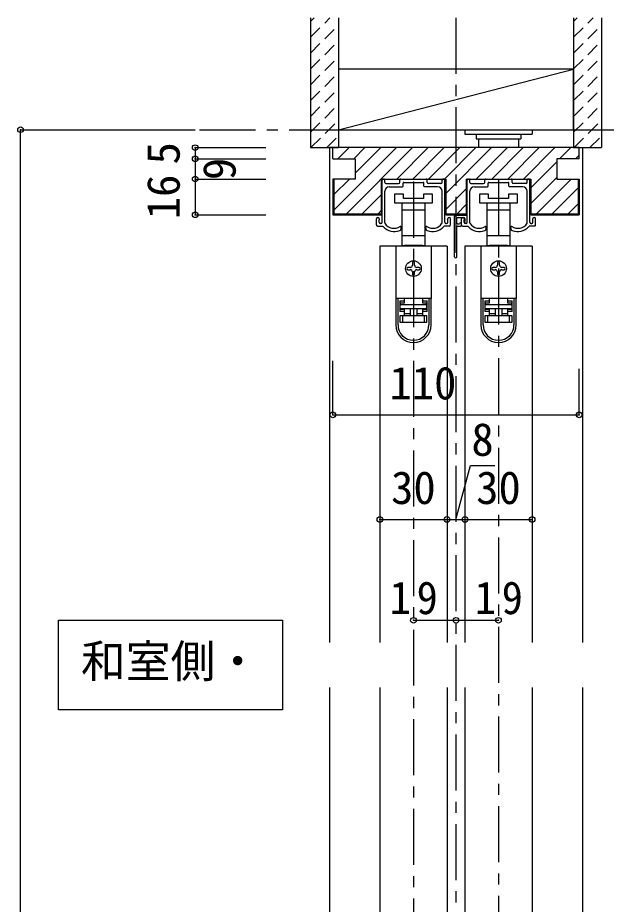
# Model space of a CAD drawing. Units: millimetres at full size, sheet at 1:5; some dimension numbers follow another scale. Extents: x -973 to 977, y -701 to 696.
# Drawn here: x -507.6 to -241.6, y -430.9 to -35.1 of the extents above; entities that cross this region are included whole.
import ezdxf
from ezdxf.enums import TextEntityAlignment as Align

# ---------------------------------------------------------------- set-up
doc = ezdxf.new("R2010")
doc.units = ezdxf.units.MM
doc.header["$LTSCALE"] = 5
doc.header["$PDMODE"] = 32
doc.header["$PDSIZE"] = 2.5
doc.linetypes.add('CHAIN1', pattern=[8, 5, -1, 1, -1])
doc.linetypes.add('DASHED1', pattern=[1.8, 1.2, -0.6])
for name, color, linetype in [('0-1_通り芯', 4, 'CHAIN1'), ('0-2_柱', 7, 'Continuous'), ('0-3_仕上', 2, 'Continuous'), ('0-4_枠', 3, 'Continuous'), ('0-6_扉', 6, 'Continuous'), ('0-7_金物', 7, 'Continuous'), ('0-A_文字', 7, 'Continuous'), ('0-B_寸法', 7, 'Continuous'), ('0-C_ﾊｯﾁ', 4, 'Continuous')]:
    doc.layers.add(name, color=color, linetype=linetype)
doc.styles.add('ＭＳ ゴシック', font='')
doc.styles.get('ＭＳ ゴシック').set_extended_font_data('MS Gothic')

msp = doc.modelspace()

# ---------------------------------------------------------------- linework, layer by layer
at = {"layer": '0-1_通り芯'}
for p, q in [((-311.847, -35.141), (-311.847, -553.141)), ((-506.347, -85.141), (25.153, -85.141)), ((-330.847, -108.341), (-330.847, -543.141)), ((-292.847, -107.141), (-292.847, -543.141))]:
    msp.add_line(p, q, dxfattribs=at)
at = {"layer": '0-2_柱'}
for p, q in [((-364.347, -58.141), (-364.347, -85.141)), ((-259.347, -58.141), (-364.347, -58.141)), ((-364.347, -85.141), (-259.347, -58.141)), ((-259.347, -85.141), (-259.347, -58.141)), ((-364.347, -85.141), (-259.347, -85.141))]:
    msp.add_line(p, q, dxfattribs=at)
at = {"layer": '0-3_仕上'}
for p, q in [((-376.847, -35.141), (-376.847, -93.141)), ((-364.347, -35.141), (-364.347, -93.141)), ((-259.347, -35.141), (-259.347, -93.141)), ((-246.847, -35.141), (-246.847, -93.141)), ((-376.847, -93.141), (-364.347, -93.141)), ((-259.347, -93.141), (-246.847, -93.141))]:
    msp.add_line(p, q, dxfattribs=at)
at = {"layer": '0-4_枠'}
for p, q in [((-366.847, -98.141), (-366.847, -93.141)), ((-256.847, -93.141), (-366.847, -93.141)), ((-256.847, -98.141), (-256.847, -93.141)), ((-366.847, -98.141), (-356.847, -98.141)), ((-356.847, -98.141), (-356.847, -107.141)), ((-266.847, -98.141), (-266.847, -107.141)), ((-256.847, -98.141), (-266.847, -98.141)), ((-366.847, -107.141), (-366.847, -123.141)), ((-356.847, -107.141), (-366.847, -107.141)), ((-366.347, -107.141), (-366.347, -122.641)), ((-345.247, -107.141), (-316.447, -107.141)), ((-345.247, -107.141), (-345.247, -123.141)), ((-316.447, -107.141), (-316.447, -123.141)), ((-307.247, -107.141), (-278.447, -107.141)), ((-307.247, -107.141), (-307.247, -123.141)), ((-278.447, -107.141), (-278.447, -123.141)), ((-266.847, -107.141), (-256.847, -107.141)), ((-257.347, -107.141), (-257.347, -122.641)), ((-256.847, -107.141), (-256.847, -123.141)), ((-366.347, -122.641), (-345.247, -122.641)), ((-316.447, -122.641), (-307.247, -122.641)), ((-278.447, -122.641), (-257.347, -122.641)), ((-366.847, -123.141), (-345.247, -123.141)), ((-316.447, -123.141), (-307.247, -123.141)), ((-278.447, -123.141), (-256.847, -123.141))]:
    msp.add_line(p, q, dxfattribs=at)
at = {"layer": '0-4_枠', "color": 4}
for p, q in [((-256.847, -93.141), (-255.347, -93.141)), ((-255.347, -93.141), (-255.347, -314.141)), ((-368.347, -334.141), (-368.347, -531.141)), ((-255.347, -334.141), (-255.347, -531.141))]:
    msp.add_line(p, q, dxfattribs=at)
msp.add_lwpolyline([(-366.847, -93.141), (-368.347, -93.141), (-368.347, -314.141)], dxfattribs=at)
at = {"layer": '0-6_扉'}
for p, q in [((-315.847, -137.141), (-345.847, -137.141)), ((-345.847, -137.141), (-345.847, -314.141)), ((-315.847, -137.141), (-315.847, -314.141)), ((-277.847, -137.141), (-307.847, -137.141)), ((-307.847, -137.141), (-307.847, -314.141)), ((-277.847, -137.141), (-277.847, -314.141)), ((-345.847, -334.141), (-345.847, -523.142)), ((-315.847, -334.141), (-315.847, -523.142)), ((-307.847, -334.141), (-307.847, -523.142)), ((-277.847, -334.141), (-277.847, -523.142))]:
    msp.add_line(p, q, dxfattribs=at)
at = {"layer": '0-7_金物'}
for p, q in [((-307.847, -85.141), (-307.847, -87.142)), ((-307.847, -85.141), (-277.847, -85.141)), ((-277.847, -85.141), (-277.847, -87.142)), ((-307.847, -87.142), (-277.847, -87.142)), ((-302.847, -87.142), (-302.847, -89.141)), ((-302.847, -89.141), (-282.847, -89.141)), ((-301.847, -89.141), (-301.847, -93.141)), ((-283.847, -93.141), (-283.847, -89.141)), ((-282.847, -87.142), (-282.847, -89.141)), ((-344.847, -126.442), (-344.847, -107.641)), ((-344.347, -107.141), (-344.147, -107.141)), ((-343.647, -108.641), (-343.647, -107.641)), ((-343.147, -109.141), (-337.497, -109.141)), ((-341.647, -110.641), (-335.797, -110.641)), ((-336.997, -108.641), (-336.997, -107.641)), ((-336.497, -107.141), (-325.197, -107.141)), ((-335.497, -110.341), (-335.497, -108.941)), ((-335.197, -108.641), (-331.147, -108.641)), ((-330.547, -108.641), (-326.497, -108.641)), ((-326.197, -110.341), (-326.197, -108.941)), ((-320.047, -110.641), (-325.897, -110.641)), ((-324.697, -108.641), (-324.697, -107.641)), ((-318.547, -109.141), (-324.197, -109.141)), ((-318.047, -108.641), (-318.047, -107.641)), ((-317.347, -107.141), (-317.547, -107.141)), ((-316.847, -126.442), (-316.847, -107.641)), ((-306.847, -126.442), (-306.847, -107.641)), ((-306.347, -107.141), (-306.147, -107.141)), ((-305.647, -108.641), (-305.647, -107.641)), ((-305.147, -109.141), (-299.497, -109.141)), ((-303.647, -110.641), (-297.797, -110.641)), ((-298.997, -108.641), (-298.997, -107.641)), ((-298.497, -107.141), (-287.197, -107.141)), ((-297.497, -110.341), (-297.497, -108.941)), ((-297.197, -108.641), (-293.147, -108.641)), ((-292.547, -108.641), (-288.497, -108.641)), ((-288.197, -110.341), (-288.197, -108.941)), ((-282.047, -110.641), (-287.897, -110.641)), ((-286.697, -108.641), (-286.697, -107.641)), ((-280.547, -109.141), (-286.197, -109.141)), ((-280.047, -108.641), (-280.047, -107.641)), ((-279.347, -107.141), (-279.547, -107.141)), ((-278.847, -126.442), (-278.847, -107.641)), ((-343.647, -126.765), (-343.647, -112.641)), ((-339.347, -113.841), (-339.347, -117.841)), ((-335.347, -113.841), (-339.347, -113.841)), ((-335.347, -115.841), (-335.347, -113.841)), ((-326.347, -113.841), (-326.347, -115.841)), ((-322.347, -113.841), (-326.347, -113.841)), ((-322.347, -117.841), (-322.347, -113.841)), ((-318.047, -126.765), (-318.047, -112.641)), ((-305.647, -126.765), (-305.647, -112.641)), ((-301.347, -113.841), (-301.347, -117.841)), ((-297.347, -113.841), (-301.347, -113.841)), ((-297.347, -115.841), (-297.347, -113.841)), ((-288.347, -113.841), (-288.347, -115.841)), ((-284.347, -113.841), (-288.347, -113.841)), ((-284.347, -117.841), (-284.347, -113.841)), ((-280.047, -126.765), (-280.047, -112.641)), ((-339.347, -117.841), (-330.847, -117.841)), ((-336.097, -117.841), (-336.097, -120.841)), ((-326.347, -115.841), (-335.347, -115.841)), ((-330.847, -117.841), (-322.347, -117.841)), ((-325.597, -120.841), (-325.597, -117.841)), ((-301.347, -117.841), (-292.847, -117.841)), ((-298.097, -117.841), (-298.097, -120.841)), ((-288.347, -115.841), (-297.347, -115.841)), ((-292.847, -117.841), (-284.347, -117.841)), ((-287.597, -120.841), (-287.597, -117.841)), ((-336.097, -120.841), (-336.097, -132.441)), ((-336.097, -120.841), (-330.847, -120.841)), ((-330.847, -120.841), (-325.597, -120.841)), ((-325.597, -132.441), (-325.597, -120.841)), ((-298.097, -120.841), (-298.097, -132.441)), ((-298.097, -120.841), (-292.847, -120.841)), ((-292.847, -120.841), (-287.597, -120.841)), ((-287.597, -132.441), (-287.597, -120.841)), ((-347.347, -127.642), (-347.347, -124.942)), ((-346.147, -126.442), (-346.147, -125.342)), ((-315.547, -126.442), (-315.547, -125.342)), ((-314.347, -127.642), (-314.347, -124.942)), ((-312.447, -141.842), (-312.447, -123.842)), ((-311.947, -123.342), (-307.347, -123.342)), ((-311.447, -126.842), (-311.447, -124.842)), ((-310.947, -124.342), (-308.347, -124.342)), ((-309.347, -127.842), (-309.347, -124.942)), ((-308.147, -126.442), (-308.147, -125.342)), ((-307.847, -124.842), (-307.847, -125.942)), ((-277.547, -126.442), (-277.547, -125.342)), ((-276.347, -127.642), (-276.347, -124.942)), ((-346.847, -128.142), (-344.548, -128.142)), ((-345.347, -126.942), (-345.647, -126.942)), ((-336.347, -129.225), (-336.347, -128.642)), ((-325.347, -129.225), (-325.347, -128.642)), ((-314.847, -128.142), (-317.146, -128.142)), ((-316.347, -126.942), (-316.047, -126.942)), ((-311.447, -141.842), (-311.447, -128.442)), ((-311.147, -127.142), (-310.347, -127.142)), ((-311.147, -128.142), (-309.647, -128.142)), ((-308.847, -128.142), (-306.548, -128.142)), ((-307.347, -126.942), (-307.647, -126.942)), ((-298.347, -129.225), (-298.347, -128.642)), ((-287.347, -129.225), (-287.347, -128.642)), ((-276.847, -128.142), (-279.146, -128.142)), ((-278.347, -126.942), (-278.047, -126.942)), ((-336.097, -132.441), (-336.097, -136.841)), ((-330.847, -132.441), (-336.097, -132.441)), ((-325.597, -132.441), (-330.847, -132.441)), ((-325.597, -136.841), (-325.597, -132.441)), ((-298.097, -132.441), (-298.097, -136.841)), ((-292.847, -132.441), (-298.097, -132.441)), ((-287.597, -132.441), (-292.847, -132.441)), ((-287.597, -136.841), (-287.597, -132.441)), ((-338.747, -137.141), (-338.747, -160.441)), ((-322.947, -137.141), (-338.747, -137.141)), ((-336.097, -136.841), (-334.847, -136.841)), ((-326.847, -137.141), (-326.847, -136.841)), ((-326.847, -136.841), (-325.597, -136.841)), ((-322.947, -137.141), (-322.947, -160.441)), ((-300.747, -137.141), (-300.747, -160.441)), ((-284.947, -137.141), (-300.747, -137.141)), ((-298.097, -136.841), (-296.847, -136.841)), ((-288.847, -137.141), (-288.847, -136.841)), ((-288.847, -136.841), (-287.597, -136.841)), ((-284.947, -137.141), (-284.947, -160.441)), ((-331.347, -144.641), (-331.347, -145.641)), ((-330.347, -145.641), (-330.347, -144.641)), ((-293.347, -144.641), (-293.347, -145.641)), ((-292.347, -145.641), (-292.347, -144.641)), ((-332.347, -146.641), (-333.347, -146.641)), ((-333.347, -147.641), (-332.347, -147.641)), ((-331.347, -148.641), (-331.347, -149.641)), ((-330.347, -149.641), (-330.347, -148.641)), ((-328.347, -146.641), (-329.347, -146.641)), ((-329.347, -147.641), (-328.347, -147.641)), ((-294.347, -146.641), (-295.347, -146.641)), ((-295.347, -147.641), (-294.347, -147.641)), ((-293.347, -148.641), (-293.347, -149.641)), ((-292.347, -149.641), (-292.347, -148.641)), ((-290.347, -146.641), (-291.347, -146.641)), ((-291.347, -147.641), (-290.347, -147.641)), ((-338.747, -160.441), (-338.747, -160.541)), ((-322.947, -160.441), (-338.747, -160.441)), ((-338.747, -160.541), (-338.747, -172.241)), ((-337.747, -160.541), (-338.747, -160.541)), ((-337.747, -172.241), (-337.747, -160.541)), ((-335.047, -160.541), (-337.747, -160.541)), ((-336.947, -161.541), (-335.047, -161.541)), ((-336.947, -161.541), (-336.947, -166.241)), ((-335.747, -160.541), (-335.747, -160.441)), ((-335.047, -160.541), (-335.047, -161.541)), ((-335.047, -161.541), (-335.047, -162.541)), ((-334.847, -162.641), (-334.847, -160.441)), ((-326.847, -160.441), (-326.847, -162.641)), ((-326.647, -161.541), (-326.647, -160.541)), ((-323.947, -160.541), (-326.647, -160.541)), ((-326.647, -161.541), (-324.747, -161.541)), ((-325.947, -160.441), (-325.947, -160.541)), ((-324.747, -166.241), (-324.747, -161.541)), ((-322.947, -160.441), (-322.947, -160.541)), ((-322.947, -172.241), (-322.947, -160.541)), ((-300.747, -160.441), (-300.747, -160.541)), ((-284.947, -160.441), (-300.747, -160.441)), ((-300.747, -160.541), (-300.747, -172.241)), ((-299.747, -160.541), (-300.747, -160.541)), ((-299.747, -172.241), (-299.747, -160.541)), ((-297.047, -160.541), (-299.747, -160.541)), ((-298.947, -161.541), (-297.047, -161.541)), ((-298.947, -161.541), (-298.947, -166.241)), ((-297.747, -160.541), (-297.747, -160.441)), ((-297.047, -160.541), (-297.047, -161.541)), ((-297.047, -161.541), (-297.047, -162.541)), ((-296.847, -162.641), (-296.847, -160.441)), ((-288.847, -160.441), (-288.847, -162.641)), ((-288.647, -161.541), (-288.647, -160.541)), ((-285.947, -160.541), (-288.647, -160.541)), ((-288.647, -161.541), (-286.747, -161.541)), ((-287.947, -160.441), (-287.947, -160.541)), ((-286.747, -166.241), (-286.747, -161.541)), ((-284.947, -160.441), (-284.947, -160.541)), ((-284.947, -172.241), (-284.947, -160.541)), ((-335.047, -162.541), (-336.947, -162.541)), ((-334.847, -162.641), (-336.747, -162.641)), ((-336.747, -162.641), (-336.747, -163.141)), ((-334.847, -167.141), (-334.847, -165.141)), ((-332.347, -165.141), (-332.347, -168.141)), ((-329.347, -165.141), (-329.347, -168.141)), ((-324.947, -162.641), (-326.847, -162.641)), ((-326.847, -165.141), (-326.847, -167.141)), ((-326.647, -165.241), (-324.747, -165.241)), ((-326.647, -166.241), (-326.647, -165.241)), ((-324.947, -163.141), (-324.947, -162.641)), ((-297.047, -162.541), (-298.947, -162.541)), ((-296.847, -162.641), (-298.747, -162.641)), ((-298.747, -162.641), (-298.747, -163.141)), ((-296.847, -167.141), (-296.847, -165.141)), ((-294.347, -165.141), (-294.347, -168.141)), ((-291.347, -165.141), (-291.347, -168.141)), ((-286.947, -162.641), (-288.847, -162.641)), ((-288.847, -165.141), (-288.847, -167.141)), ((-288.647, -165.241), (-286.747, -165.241)), ((-288.647, -166.241), (-288.647, -165.241)), ((-286.947, -163.141), (-286.947, -162.641)), ((-335.047, -166.241), (-336.947, -166.241)), ((-336.747, -171.141), (-336.747, -168.141)), ((-336.747, -168.141), (-335.747, -168.141)), ((-335.747, -168.141), (-335.747, -171.141)), ((-335.747, -168.141), (-325.947, -168.141)), ((-335.047, -166.241), (-335.047, -168.141)), ((-334.847, -167.141), (-332.347, -167.141)), ((-334.847, -168.141), (-334.847, -167.141)), ((-326.647, -168.141), (-326.647, -166.241)), ((-324.747, -166.241), (-326.647, -166.241)), ((-325.947, -171.141), (-325.947, -168.141)), ((-325.947, -168.141), (-324.947, -168.141)), ((-324.947, -168.141), (-324.947, -171.141)), ((-297.047, -166.241), (-298.947, -166.241)), ((-298.747, -171.141), (-298.747, -168.141)), ((-298.747, -168.141), (-297.747, -168.141)), ((-297.747, -168.141), (-297.747, -171.141)), ((-297.747, -168.141), (-287.947, -168.141)), ((-297.047, -166.241), (-297.047, -168.141)), ((-296.847, -167.141), (-294.347, -167.141)), ((-296.847, -168.141), (-296.847, -167.141)), ((-288.647, -168.141), (-288.647, -166.241)), ((-286.747, -166.241), (-288.647, -166.241)), ((-287.947, -171.141), (-287.947, -168.141)), ((-287.947, -168.141), (-286.947, -168.141)), ((-286.947, -168.141), (-286.947, -171.141)), ((-335.747, -171.141), (-336.747, -171.141)), ((-325.947, -171.141), (-335.747, -171.141)), ((-324.947, -171.141), (-325.947, -171.141)), ((-297.747, -171.141), (-298.747, -171.141)), ((-287.947, -171.141), (-297.747, -171.141)), ((-286.947, -171.141), (-287.947, -171.141))]:
    msp.add_line(p, q, dxfattribs=at)
for points in [[(-330.547, -108.641), (-330.847, -108.341), (-331.147, -108.641)], [(-292.547, -108.641), (-292.847, -108.341), (-293.147, -108.641)], [(-326.847, -136.841), (-334.847, -136.841), (-334.847, -137.141)], [(-288.847, -136.841), (-296.847, -136.841), (-296.847, -137.141)], [(-324.747, -162.541), (-326.647, -162.541), (-326.647, -161.541)], [(-322.947, -160.541), (-323.947, -160.541), (-323.947, -172.241)], [(-286.747, -162.541), (-288.647, -162.541), (-288.647, -161.541)], [(-284.947, -160.541), (-285.947, -160.541), (-285.947, -172.241)], [(-336.947, -165.241), (-335.047, -165.241), (-335.047, -166.241)], [(-298.947, -165.241), (-297.047, -165.241), (-297.047, -166.241)], [(-329.347, -167.141), (-326.847, -167.141), (-326.847, -168.141)], [(-291.347, -167.141), (-288.847, -167.141), (-288.847, -168.141)]]:
    msp.add_lwpolyline(points, dxfattribs=at)
for points in [[(-324.947, -165.141), (-336.747, -165.141), (-336.747, -163.141), (-324.947, -163.141)], [(-286.947, -165.141), (-298.747, -165.141), (-298.747, -163.141), (-286.947, -163.141)]]:
    msp.add_lwpolyline(points, close=True, dxfattribs=at)
for centre in [(-330.847, -147.141), (-292.847, -147.141)]:
    msp.add_circle(centre, 3.5, dxfattribs=at)
for centre, radius, start, end in [((-344.347, -107.641), 0.5, 90, 180), ((-344.147, -107.641), 0.5, 0, 90), ((-343.147, -108.641), 0.5, 180, 270), ((-341.647, -112.641), 2, 90, 180), ((-337.497, -108.641), 0.5, 270, 0), ((-336.497, -107.641), 0.5, 90, 180), ((-335.797, -110.341), 0.3, 270, 0), ((-335.197, -108.941), 0.3, 90, 180), ((-326.497, -108.941), 0.3, 0, 90), ((-325.897, -110.341), 0.3, 180, 270), ((-325.197, -107.641), 0.5, 0, 90), ((-324.197, -108.641), 0.5, 180, 270), ((-320.047, -112.641), 2, 0, 90), ((-318.547, -108.641), 0.5, 270, 0), ((-317.547, -107.641), 0.5, 90, 180), ((-317.347, -107.641), 0.5, 0, 90), ((-306.347, -107.641), 0.5, 90, 180), ((-306.147, -107.641), 0.5, 0, 90), ((-305.147, -108.641), 0.5, 180, 270), ((-303.647, -112.641), 2, 90, 180), ((-299.497, -108.641), 0.5, 270, 0), ((-298.497, -107.641), 0.5, 90, 180), ((-297.797, -110.341), 0.3, 270, 0), ((-297.197, -108.941), 0.3, 90, 180), ((-288.497, -108.941), 0.3, 0, 90), ((-287.897, -110.341), 0.3, 180, 270), ((-287.197, -107.641), 0.5, 0, 90), ((-286.197, -108.641), 0.5, 180, 270), ((-282.047, -112.641), 2, 0, 90), ((-280.547, -108.641), 0.5, 270, 0), ((-279.547, -107.641), 0.5, 90, 180), ((-279.347, -107.641), 0.5, 0, 90), ((-346.747, -124.942), 0.6, 0, 180), ((-346.147, -125.142), 0.2, 270, 90), ((-345.647, -126.442), 0.5, 180, 270), ((-345.347, -126.442), 0.5, 270, 0), ((-316.347, -126.442), 0.5, 180, 270), ((-316.047, -126.442), 0.5, 270, 0), ((-315.547, -125.142), 0.2, 90, 270), ((-314.947, -124.942), 0.6, 0, 180), ((-311.947, -123.842), 0.5, 90, 180), ((-310.947, -124.842), 0.5, 90, 180), ((-309.847, -127.142), 0.5, 0, 180), ((-308.747, -124.942), 0.6, 0, 180), ((-308.347, -124.842), 0.5, 0, 90), ((-308.147, -125.142), 0.2, 270, 90), ((-307.647, -126.442), 0.5, 180, 270), ((-307.847, -126.142), 0.2, 90, 270), ((-307.347, -126.342), 0.5, 180, 0), ((-307.347, -123.842), 0.5, 0, 90), ((-307.347, -126.442), 0.5, 270, 0), ((-278.347, -126.442), 0.5, 180, 270), ((-278.047, -126.442), 0.5, 270, 0), ((-277.547, -125.142), 0.2, 90, 270), ((-276.947, -124.942), 0.6, 0, 180), ((-346.847, -127.642), 0.5, 180, 270.00019), ((-342.847, -127.089), 2, 211.73927, 220.92587), ((-339.447, -124.142), 6.5, 220.92587, 292.44644), ((-343.347, -126.765), 0.3, 180, 213.92311), ((-339.447, -124.142), 5, 213.92311, 301.89079), ((-337.347, -129.225), 1, 292.44644, 0), ((-336.647, -128.642), 0.3, 0, 121.89079), ((-325.047, -128.642), 0.3, 58.10921, 180), ((-324.347, -129.225), 1, 180, 247.55356), ((-322.247, -124.142), 5, 238.10921, 326.07689), ((-322.247, -124.142), 6.5, 247.55356, 319.07413), ((-318.347, -126.765), 0.3, 326.07689, 0), ((-318.847, -127.089), 2, 319.07413, 328.26073), ((-314.847, -127.642), 0.5, 269.99981, 0), ((-311.147, -126.842), 0.3, 180, 270), ((-311.147, -128.442), 0.3, 90, 180), ((-309.647, -127.842), 0.3, 270, 0), ((-308.847, -127.642), 0.5, 180, 270.00019), ((-304.847, -127.089), 2, 211.73927, 220.92587), ((-301.447, -124.142), 6.5, 220.92587, 292.44644), ((-305.347, -126.765), 0.3, 180, 213.92311), ((-301.447, -124.142), 5, 213.92311, 301.89079), ((-299.347, -129.225), 1, 292.44644, 0), ((-298.647, -128.642), 0.3, 0, 121.89079), ((-287.047, -128.642), 0.3, 58.10921, 180), ((-286.347, -129.225), 1, 180, 247.55356), ((-284.247, -124.142), 5, 238.10921, 326.07689), ((-284.247, -124.142), 6.5, 247.55356, 319.07413), ((-280.347, -126.765), 0.3, 326.07689, 0), ((-280.847, -127.089), 2, 319.07413, 328.26073), ((-276.847, -127.642), 0.5, 269.99981, 0), ((-311.947, -141.842), 0.5, 180, 0), ((-332.347, -145.641), 1, 270, 0), ((-330.847, -144.641), 0.5, 90, 180), ((-330.847, -144.641), 0.5, 0, 90), ((-329.347, -145.641), 1, 180, 270), ((-294.347, -145.641), 1, 270, 0), ((-292.847, -144.641), 0.5, 90, 180), ((-292.847, -144.641), 0.5, 0, 90), ((-291.347, -145.641), 1, 180, 270), ((-333.347, -147.141), 0.5, 90, 180), ((-333.347, -147.141), 0.5, 180, 270), ((-332.347, -148.641), 1, 0, 90), ((-330.847, -149.641), 0.5, 180, 270), ((-330.847, -149.641), 0.5, 270, 0), ((-329.347, -148.641), 1, 90, 180), ((-328.347, -147.141), 0.5, 0, 90), ((-328.347, -147.141), 0.5, 270, 0), ((-295.347, -147.141), 0.5, 90, 180), ((-295.347, -147.141), 0.5, 180, 270), ((-294.347, -148.641), 1, 0, 90), ((-292.847, -149.641), 0.5, 180, 270), ((-292.847, -149.641), 0.5, 270, 0), ((-291.347, -148.641), 1, 90, 180), ((-290.347, -147.141), 0.5, 0, 90), ((-290.347, -147.141), 0.5, 270, 0), ((-330.847, -172.241), 7.9, 180, 0), ((-330.847, -172.241), 6.9, 180, 0), ((-292.847, -172.241), 7.9, 180, 0), ((-292.847, -172.241), 6.9, 180, 0)]:
    msp.add_arc(centre, radius, start, end, dxfattribs=at)
at = {"layer": '0-A_文字'}
for p, q in [((-489.347, -344.141), (-489.347, -304.141)), ((-489.347, -304.141), (-389.347, -304.141)), ((-389.347, -304.141), (-389.347, -344.141)), ((-389.347, -344.141), (-489.347, -344.141))]:
    msp.add_line(p, q, dxfattribs=at)
at = {"layer": '0-B_寸法', "color": 4}
for p, q in [((-506.347, -543.141), (-506.347, -85.141)), ((-506.347, -85.141), (-428.347, -85.141)), ((-428.347, -93.141), (-396.847, -93.141)), ((-428.347, -93.141), (-428.347, -98.141)), ((-428.347, -98.141), (-396.847, -98.141)), ((-428.347, -98.141), (-428.347, -107.141)), ((-428.347, -107.141), (-396.847, -107.141)), ((-428.347, -107.141), (-428.347, -123.141)), ((-428.347, -123.141), (-396.847, -123.141)), ((-366.847, -212.446), (-366.847, -188.387)), ((-256.847, -212.446), (-256.847, -191.887)), ((-366.847, -212.446), (-256.847, -212.446)), ((-345.847, -259.141), (-277.847, -259.141)), ((-330.847, -304.141), (-311.847, -304.141)), ((-311.847, -304.141), (-292.847, -304.141))]:
    msp.add_line(p, q, dxfattribs=at)
msp.add_lwpolyline([(-311.847, -259.141), (-305.429, -235.121), (-294.501, -235.121)], dxfattribs=at)
at = {"layer": '0-B_寸法'}
for p in [(-506.347, -85.141), (-428.347, -93.141), (-428.347, -98.141), (-428.347, -107.141), (-428.347, -123.141), (-366.847, -212.446), (-256.847, -212.446), (-345.847, -259.141), (-315.847, -259.141), (-307.847, -259.141), (-277.847, -259.141), (-330.847, -304.141), (-311.847, -304.141), (-292.847, -304.141)]:
    msp.add_point(p, dxfattribs=at)
at = {"layer": '0-C_ﾊｯﾁ', "linetype": 'DASHED1'}
for p, q in [((-376.847, -36.791), (-375.198, -35.141)), ((-376.847, -43.862), (-368.126, -35.141)), ((-259.347, -36.791), (-257.698, -35.141)), ((-259.347, -43.862), (-250.626, -35.141)), ((-376.847, -50.933), (-364.347, -38.433)), ((-259.347, -50.933), (-246.847, -38.433)), ((-376.847, -58.004), (-364.347, -45.504)), ((-259.347, -58.004), (-246.847, -45.504)), ((-376.847, -65.075), (-364.347, -52.575)), ((-259.347, -65.075), (-246.847, -52.575)), ((-376.847, -72.146), (-364.347, -59.646)), ((-259.347, -72.146), (-246.847, -59.646)), ((-376.847, -79.217), (-364.347, -66.717)), ((-259.347, -79.217), (-246.847, -66.717)), ((-376.847, -86.288), (-364.347, -73.788)), ((-259.347, -86.288), (-246.847, -73.788)), ((-376.629, -93.141), (-364.347, -80.859)), ((-259.129, -93.141), (-246.847, -80.859)), ((-369.558, -93.141), (-364.347, -87.93)), ((-252.058, -93.141), (-246.847, -87.93))]:
    msp.add_line(p, q, dxfattribs=at)
at = {"layer": '0-C_ﾊｯﾁ'}
for p, q in [((-366.644, -93.141), (-366.847, -93.344)), ((-366.347, -121.128), (-338.36, -93.141)), ((-364.573, -98.141), (-359.573, -93.141)), ((-360.789, -122.641), (-331.289, -93.141)), ((-357.502, -98.141), (-352.502, -93.141)), ((-356.847, -104.557), (-345.431, -93.141)), ((-338.218, -107.141), (-324.218, -93.141)), ((-331.147, -107.141), (-317.147, -93.141)), ((-324.076, -107.141), (-310.076, -93.141)), ((-317.005, -107.141), (-303.005, -93.141)), ((-316.447, -113.655), (-295.934, -93.141)), ((-302.863, -107.141), (-288.863, -93.141)), ((-295.792, -107.141), (-281.792, -93.141)), ((-288.721, -107.141), (-274.721, -93.141)), ((-281.649, -107.141), (-267.649, -93.141)), ((-265.578, -98.141), (-260.578, -93.141)), ((-258.507, -98.141), (-256.847, -96.481)), ((-278.447, -111.01), (-266.847, -99.41)), ((-278.447, -118.081), (-266.847, -106.481)), ((-366.347, -114.057), (-359.431, -107.141)), ((-275.936, -122.641), (-260.436, -107.141)), ((-353.718, -122.641), (-345.247, -114.17)), ((-316.447, -120.726), (-307.247, -111.526)), ((-268.865, -122.641), (-257.347, -111.123)), ((-311.292, -122.641), (-307.247, -118.597)), ((-261.794, -122.641), (-257.347, -118.194)), ((-346.647, -122.641), (-345.247, -121.241))]:
    msp.add_line(p, q, dxfattribs=at)

# ---------------------------------------------------------------- texts
at = {"layer": '0-A_文字', "style": 'ＭＳ ゴシック'}
msp.add_text('和室側・', height=14.66, dxfattribs=at).set_placement((-479.347, -334.141), align=Align.BOTTOM_LEFT)
at = {"layer": '0-B_寸法', "style": 'ＭＳ ゴシック'}
for s, p in [('5', (-430.847, -100.641)), ('9', (-405.847, -107.641)), ('16', (-430.847, -125.141))]:
    msp.add_text(s, height=14.66, rotation=90, dxfattribs=at).set_placement(p, align=Align.BOTTOM_LEFT)
for s, p in [('110', (-341.576, -209.946)), ('8', (-304.965, -235.121)), ('30', (-340.847, -256.641)), ('30', (-302.847, -256.641))]:
    msp.add_text(s, height=14.66, dxfattribs=at).set_placement(p, align=Align.BOTTOM_LEFT)
at = {"layer": '0-B_寸法', "char_height": 14.66, "attachment_point": 7, "style": 'ＭＳ ゴシック'}
for insert in [(-341.472, -301.641), (-303.472, -301.641)]:
    msp.add_mtext('\\T1.27;\\W0.95;19', dxfattribs=dict(at, insert=insert))

doc.saveas('drawing.dxf')
